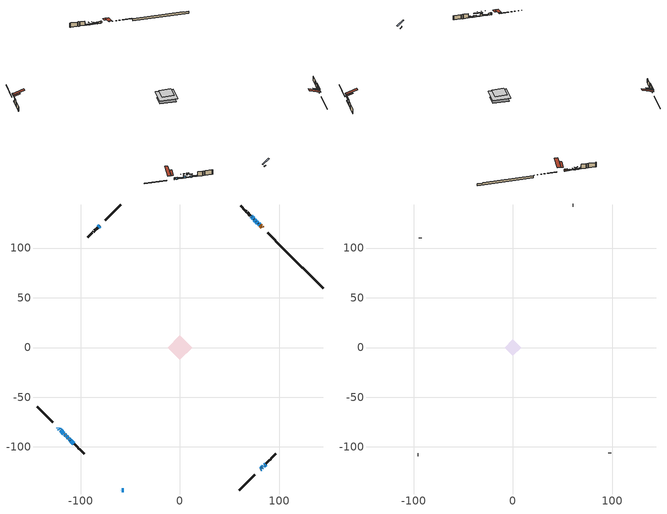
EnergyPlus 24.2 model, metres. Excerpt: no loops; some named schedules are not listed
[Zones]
conditioned space
 floor outside (Floor1 construction): -2.48,0 0,2.48 2.48,0 0,-2.48 z0.85
 floor adiabatic (AdiabaticFloorConstruction): -12.38,0 0,12.38 12.38,0 0,-12.38 z3.29
 floor foundation (Slab1 construction): -9.81,1.59 -1.59,9.81 9.81,-1.59 1.59,-9.81 z-1.77
 wall outside (RimJoist1 construction): 59.56,-143.79 75.38,-127.97 / -143.79,-59.56 -127.97,-75.38 / -59.56,143.79 -75.38,127.97 / 103.91,99.44 88.09,115.26 z0.85:1.15
 wall outside (AdiabaticWallConstruction 1): 82.76,120.59 82.16,121.19 / 81.5,121.85 80.6,122.75 z0.85:2.88
 wall outside (AdiabaticWallConstruction): 79.95,123.41 79.08,124.27 z0.85:1.56; -59.56,-143.79 -59.35,-143.79 / -120.04,-83.31 -116.69,-86.66 / 71.93,131.42 71.43,131.92 z0.85:2.07; -58.43,-143.79 -56.7,-143.79 z0.85:1.16; 78.43,124.93 76.92,126.43 / 76.26,127.09 74.75,128.6 / 74.1,129.25 72.59,130.76 z0.85:1.61; 80.7,-122.65 81.68,-121.68 / 85.1,-118.25 86.07,-117.28 z0.85:1.92; -122.65,-80.7 -122.22,-81.14 / -121.56,-81.79 -120.7,-82.66 z0.85:2.63; -116.04,-87.32 -114.78,-88.57 z0.85:3.04; -80.7,122.65 -82.21,121.14 / -114.12,-89.23 -112.22,-91.14 z0.85:1.46; 82.33,-121.02 82.82,-120.53 z0.85:1.36; 83.47,-119.88 84.44,-118.91 / -111.56,-91.79 -110.3,-93.05 / -109.65,-93.71 -106.74,-96.62 z0.85:2.12
 wall outside (Wall1 construction): 86.73,-116.62 89.91,-113.44 / -106.08,-97.27 -102.9,-100.45 / -82.87,120.48 -86.05,117.3 / 70.77,132.58 67.59,135.76 z0.85:5.73
 wall outside (Wall2 construction): 90.56,-112.79 91.19,-112.16 / -102.24,-101.11 -101.61,-101.74 / -86.71,116.65 -87.34,116.01 / 66.94,136.41 66.31,137.05 z0.85:5.73
 wall outside (Wall3 construction): 91.85,-111.5 96.43,-106.92 / -100.96,-102.4 -96.37,-106.98 / -87.99,115.36 -92.58,110.78 / 65.65,137.7 61.07,142.28 z0.85:5.73
 wall foundation (FoundationWall1 construction): 104.57,98.79,-1.77 104.57,98.79,0.85 139.87,63.48,0.85 139.87,63.48,0.26 143.79,59.56,0.26 143.79,59.56,-1.77
 window (WindowConstruction): 79.94,123.41 79.08,124.27 z0.85:1.56
 window (WindowConstruction 14): -59.56,-143.79 -59.36,-143.79 z0.85:2.07
 window (WindowConstruction 15): -58.43,-143.79 -56.7,-143.79 z0.85:1.15
 window (WindowConstruction 6): 78.43,124.93 76.92,126.43 z0.85:1.61
 window (WindowConstruction 7): 76.26,127.09 74.75,128.6 z0.85:1.61
 window (WindowConstruction 8): 74.1,129.26 72.59,130.76 z0.85:1.61
 window (WindowConstruction 9): 80.7,-122.65 81.67,-121.68 z0.85:1.92
 window (WindowConstruction 10): -122.65,-80.7 -122.22,-81.14 z0.85:2.63
 window (WindowConstruction 11): -121.56,-81.79 -120.7,-82.65 z0.85:2.63
 window (WindowConstruction 12): -120.04,-83.31 -116.69,-86.66 z0.85:2.07
 window (WindowConstruction 1): 71.93,131.42 71.43,131.92 z0.85:2.07
 window (WindowConstruction 13): -116.03,-87.32 -114.78,-88.57 z0.85:3.04
 window (WindowConstruction 16): -80.7,122.65 -82.21,121.14 z0.85:1.46
 window (WindowConstruction 17): 82.33,-121.02 82.82,-120.53 z0.85:1.36
 window (WindowConstruction 18): -114.12,-89.23 -112.22,-91.14 z0.85:1.46
 window (WindowConstruction 2): 83.47,-119.88 84.44,-118.91 z0.85:2.12
 window (WindowConstruction 3): 85.1,-118.25 86.07,-117.28 z0.85:1.92
 window (WindowConstruction 4): -111.56,-91.79 -110.3,-93.05 z0.85:2.12
 window (WindowConstruction 5): -109.65,-93.71 -106.74,-96.62 z0.85:2.12
 door (Door): 82.76,120.59 82.16,121.19 z0.85:2.88
 door (Door 1): 81.5,121.85 80.6,122.75 z0.85:2.88
 ceiling adiabatic (AdiabaticFloorConstruction): 0,-12.38 12.38,0 0,12.38 -12.38,0 z3.29
 roof outside (Roof2 construction): 80.05,-123.3,5.73 75.5,-118.76,7.87 74.3,-119.96,7.87 78.85,-124.5,5.73; -123.3,-80.05,5.73 -118.76,-75.5,7.87 -119.96,-74.3,7.87 -124.5,-78.85,5.73; -80.05,123.3,5.73 -75.5,118.76,7.87 -74.3,119.96,7.87 -78.85,124.5,5.73; 83.42,119.93,5.73 78.87,115.38,7.87 80.07,114.19,7.87 84.62,118.73,5.73
attic - vented
 floor to conditioned space (Floor2 construction Reversed): -8.41,0 0,8.41 8.41,0 0,-8.41 z5.73
 wall outside (Wall4 construction): 97.09,-106.26 97.28,-106.07 / -95.72,-107.63 -95.52,-107.83 / -93.23,110.12 -93.43,109.93 / 60.41,142.94 60.22,143.13 z0.85:5.73
 roof outside (Roof1 construction): 78.19,-125.16,5.73 70,-116.97,9.59 67.85,-119.13,9.59 76.03,-127.32,5.73; -125.16,-78.19,5.73 -116.97,-70,9.59 -119.13,-67.85,9.59 -127.32,-76.03,5.73; -78.19,125.16,5.73 -70,116.97,9.59 -67.85,119.13,9.59 -76.03,127.32,5.73; 85.28,118.08,5.73 77.09,109.89,9.59 79.25,107.73,9.59 87.43,115.92,5.73
shading: 79.01,124.34 80.02,123.34 80.75,124.07 79.75,125.07 z1.66; -51.52,-143.79 -63.6,-143.79 -63.6,-144.83 -51.52,-144.83 z6.33; 76.57,126.78 78.77,124.58 78.9,124.71 76.7,126.91 z2.1; 73.79,129.57 77.23,126.12 77.36,126.25 73.91,129.69 z2.98; 71.08,132.27 75.6,127.75 75.73,127.88 71.21,132.4 z3.74; 83.83,-119.52 78.55,-124.8 78.67,-124.93 83.96,-119.65 z4.97; -122.09,-81.26 -122.77,-80.58 -123.12,-80.92 -122.44,-81.61 z2.81; -120.57,-82.78 -121.69,-81.67 -122.03,-82.01 -120.92,-83.13 z2.81; -112.62,-90.73 -118.19,-85.16 -118.32,-85.29 -112.75,-90.86 z6.09; -86.09,117.26 -76.82,126.53 -76.95,126.66 -86.22,117.38 z6.95; 86.7,-116.65 78.45,-124.9 78.58,-125.03 86.83,-116.78 z6.85; -110.06,-93.29 -116.28,-87.07 -116.82,-87.61 -110.6,-93.83 z4.51; 84.66,-118.7 83.26,-120.09 83.39,-120.22 84.78,-118.82 z2.42; 86.72,-116.64 84.46,-118.89 84.58,-119.02 86.84,-116.76 z2.83; -110.18,-93.18 -111.69,-91.66 -111.81,-91.79 -110.3,-93.3 z2.3; -106.61,-96.74 -109.77,-93.58 -109.9,-93.71 -106.74,-96.87 z2.3
[Building]
Building 1: Terrain=Suburbs
[Site:Location]
Montreal Intl AP_QC: Latitude {deg}=45.47; Longitude {deg}=-73.74; Time Zone {hr}=-5; Elevation {m}=36; Keep Site Location Information=Yes
[Site:GroundTemperature:Shallow]
2.07863, -0.316383, -0.508184, 0.628371, 5.19101, 9.73239, 13.6695, 16.1636, 16.3755, 14.347, 10.5102, 6.10817
[Site:WaterMainsTemperature]
Calculation Method=Schedule; Temperature Schedule=mains temperature schedule
[Material] Roughness=Rough; Thermal Absorptance=0.9
Name | Thickness {m} | Conductivity {W/m-K} | Density {kg/m3} | Specific Heat {J/kg-K} | Solar Absorptance | Visible Absorptance
asphalt or fiberglass shingles | 0.00635 | 0.162714 | 1121.4 | 1465.45 | 0.4 | 0.4
ceiling loosefill ins | 0.254 | 0.0480833 | 16.02 | 1046.75 | 0.7 | 0.7
ceiling stud and cavity | 0.1397 | 0.236826 | 65.682 | 1177.47 | 0.7 | 0.7
concrete 4.0 in. | 0.1016 | 1.803125 | 2242.8 | 837.4 | 0.7 | 0.7
concrete 8.0 in. | 0.2032 | 1.803125 | 2242.8 | 837.4 | 0.7 | 0.7
door material | 0.04445 | 0.327969 | 512.64 | 1214.23 | 0.7 | 0.7
door material 1 | 0.04445 | 0.188738 | 512.64 | 1214.23 | 0.7 | 0.7
exterior vertical ins | 0.0442575 | 0.029427 | 32.04 | 1214.23 | 0.7 | 0.7
floor covering | 0.0127 | 0.0433444 | 54.468 | 1339.84 | 0.6 | 0.6
floor rigid ins; rim joist rigid ins | 0.051816 | 0.029427 | 32.04 | 1214.23 | 0.7 | 0.7
floor rigid ins 1; wall rigid ins | 0.512978 | 0.029427 | 32.04 | 1214.23 | 0.7 | 0.7
floor stud and cavity | 0.1397 | 0.0885269 | 92.3553 | 1139.71 | 0.7 | 0.7
floor stud and cavity 1 | 0.1397 | 1.75129 | 37.0049 | 1207.88 | 0.7 | 0.7
furniture material conditioned space 1 | 0.1524 | 0.115458 | 640.8 | 1214.23 | 0.6 | 0.6
gypsum board | 0.0127 | 0.160291 | 801 | 837.4 | 0.6 | 0.6
gypsum board 1 | 0.0127 | 0.160291 | 801 | 837.4 | 0.7 | 0.7
osb sheathing 0.5 in. | 0.0127 | 0.115458 | 512.64 | 1214.23 | 0.7 | 0.7
osb sheathing 0.75 in. | 0.01905 | 0.115458 | 512.64 | 1214.23 | 0.7 | 0.7
osb sheathing 2.0 in. | 0.0508 | 0.115458 | 512.64 | 1214.23 | 0.7 | 0.7
rim joist stud and cavity | 0.0508 | 0.275866 | 125.044 | 1163.47 | 0.6 | 0.6
roof rigid ins | 0.103632 | 0.029427 | 32.04 | 1214.23 | 0.7 | 0.7
roof stud and cavity | 0.2032 | 0.0689044 | 78.34581 | 1123.46 | 0.7 | 0.7
wall stud and cavity | 0.1397 | 0.081123 | 139.0536 | 1170.24 | 0.7 | 0.7
wall stud and cavity 1 | 0.1397 | 0.0815399 | 139.0536 | 1170.24 | 0.7 | 0.7
wall stud and cavity 2 | 0.1397 | 0.0802207 | 139.0536 | 1170.24 | 0.7 | 0.7
wall stud and cavity 3 | 0.0889 | 6.1454 | 50.32683 | 1063.81 | 0.6 | 0.6
wall stud and cavity 4 | 0.0889 | 0.380278 | 52.3479 | 1209.89 | 0.7 | 0.7
wall stud and cavity 5 | 0.0889 | 0.391764 | 83.0341 | 1211.67 | 0.7 | 0.7
wood siding | 0.0254 | 0.102417 | 544.68 | 1172.36 | 0.4 | 0.4
wood siding 1 | 0.00254 | 0.102417 | 544.68 | 1172.36 | 0.4 | 0.4
wood siding 2; wood siding 3; wood siding 4 | 0.0254 | 0.102417 | 544.68 | 1172.36 | 0.7 | 0.7
[WindowMaterial:SimpleGlazingSystem]
Name | U-Factor {W/m2-K} | Solar Heat Gain Coefficient
WindowMaterial | 4.35332 | 0.64
WindowMaterial 1 | 4.01605 | 0.69
WindowMaterial 10 | 3.06271 | 0.54
WindowMaterial 11 | 5.16244 | 0.63
WindowMaterial 12 | 5.927832 | 0.58
WindowMaterial 13 | 4.95519 | 0.64
WindowMaterial 2 | 2.97981 | 0.53
WindowMaterial 3 | 3.88773 | 0.7
WindowMaterial 4 | 4.196042 | 0.66
WindowMaterial 5 | 3.96154 | 0.67
WindowMaterial 6 | 4.553756 | 0.66
WindowMaterial 7 | 3.75373 | 0.71
WindowMaterial 8 | 4.17844 | 0.68
WindowMaterial 9 | 6.93965 | 0.69
[Construction]
AdiabaticFloorConstruction: floor stud and cavity 1, floor rigid ins 1, osb sheathing 0.75 in., floor covering
AdiabaticWallConstruction: wood siding 3, wall rigid ins, wall stud and cavity 4, gypsum board
AdiabaticWallConstruction 1: wood siding 4, wall rigid ins, wall stud and cavity 4, gypsum board
Door: door material
Door 1: door material 1
Floor1 construction: floor stud and cavity, floor rigid ins, osb sheathing 0.75 in., floor covering
Floor2 construction Reversed: gypsum board, ceiling stud and cavity, ceiling loosefill ins
FoundationWall1 construction: concrete 8.0 in., gypsum board 1
furniture construction conditioned space 1: furniture material conditioned space 1
PartitionWallConstruction: gypsum board, wall stud and cavity 5, gypsum board
RimJoist1 construction: wood siding 2, rim joist rigid ins, osb sheathing 2.0 in., rim joist stud and cavity
Roof1 construction: asphalt or fiberglass shingles
Roof2 construction: asphalt or fiberglass shingles, roof rigid ins, osb sheathing 0.75 in., roof stud and cavity, gypsum board
Slab1 construction: concrete 4.0 in.
Wall1 construction: wood siding, osb sheathing 0.5 in., wall stud and cavity, gypsum board
Wall2 construction: wood siding, osb sheathing 0.5 in., wall stud and cavity 1, gypsum board
Wall3 construction: wood siding, osb sheathing 0.5 in., wall stud and cavity 2, gypsum board
Wall4 construction: wood siding 1, wall stud and cavity 3
WindowConstruction; WindowConstruction 1: WindowMaterial
WindowConstruction 10: WindowMaterial 5
WindowConstruction 11: WindowMaterial 6
WindowConstruction 12: WindowMaterial 7
WindowConstruction 13: WindowMaterial 8
WindowConstruction 14: WindowMaterial 9
WindowConstruction 15: WindowMaterial 10
WindowConstruction 16: WindowMaterial 11
WindowConstruction 17: WindowMaterial 12
WindowConstruction 18: WindowMaterial 13
WindowConstruction 2; WindowConstruction 5: WindowMaterial 1
WindowConstruction 3; WindowConstruction 9: WindowMaterial 2
WindowConstruction 4: WindowMaterial 3
WindowConstruction 6; WindowConstruction 7; WindowConstruction 8: WindowMaterial 4
[Zone] Multiplier=1; Part of Total Floor Area=Yes
Name | Volume {m3}
attic - vented | 88.5806
conditioned space | 1333.7
[Space]
Name | Zone | Volume {m3}
attic - vented 1 | attic - vented | 88.5806
conditioned space 1 | conditioned space | 1333.7
[ZoneInfiltration:EffectiveLeakageArea]
infil attic - vented 1: Zone or Space=attic - vented 1; Schedule=Always On Discrete; Effective Air Leakage Area {cm2}=5654.4; Stack Coefficient=0.000607551; Wind Coefficient=1.66537e-05
[ZoneMixing]
whole house fan mix: Zone or Space=attic - vented; Schedule=Always On Continuous; Design Flow Rate Calculation Method=Flow/Zone; Design Flow Rate {m3/s}=0; Source Zone or Space=conditioned space
[SurfaceProperty:ExposedFoundationPerimeter]
Slab1: Exposed Perimeter Calculation Method=TotalExposedPerimeter; Total Exposed Perimeter {m}=55.474
[InternalMass] Zone or ZoneList=conditioned space; Space or SpaceList=conditioned space 1
Name | Construction | Surface Area {m2}
furniture mass conditioned space 1 | furniture construction conditioned space 1 | 202.5
partition wall mass | PartitionWallConstruction | 506.25
[Lights]
interior lighting: Zone or ZoneList or Space or SpaceList=conditioned space 1; Schedule=interior lighting schedule; Design Level Calculation Method=LightingLevel; Lighting Level {W}=343.2; Return Air Fraction=0; Fraction Radiant=0.6; Fraction Visible=0.2; Fraction Replaceable=1
[People]
occupants: Zone or ZoneList or Space or SpaceList=conditioned space 1; Number of People Schedule=occupants schedule; Number of People Calculation Method=People; Number of People=3; Fraction Radiant=0.314171; Sensible Heat Fraction=0.56303; Activity Level Schedule=occupants activity schedule; Carbon Dioxide Generation Rate {m3/s-W}=0; Enable ASHRAE 55 Comfort Warnings=No; Mean Radiant Temperature Calculation Type=EnclosureAveraged
[ElectricEquipment] Zone or ZoneList or Space or SpaceList=conditioned space 1; Design Level Calculation Method=EquipmentLevel
Name | Schedule | Design Level {W} | Fraction Latent | Fraction Radiant | Fraction Lost
clothes dryer | clothes dryer schedule | 140.772 | 0.015 | 0.081 | 0.85
clothes washer | clothes washer schedule | 32.1985 | 0.03 | 0.162 | 0.7
cooking range | cooking range schedule | 215.147 | 0.08 | 0.432 | 0.2
dishwasher | dishwasher schedule | 66.8632 | 0.3 | 0.18 | 0.4
fridge | fridge schedule | 72.9452 | 0 | 0.6 | 0
mech vent bath fan 0 | mech vent bath fan 0 schedule | 50.2 | 0 | 0 | 1
mech vent bath fan 1 | mech vent bath fan 1 schedule | 50.2 | 0 | 0 | 1
mech vent bath fan 2 | mech vent bath fan 2 schedule | 50.2 | 0 | 0 | 1
mech vent bath fan 3 | mech vent bath fan 3 schedule | 50.2 | 0 | 0 | 1
mech vent house fan | mech vent house fan schedule | 0 | 0 | 0 | 1
mech vent house fan cfis | mech vent house fan cfis schedule | 0 | 0 | 0 | 0
mech vent range fan 0 | mech vent range fan 0 schedule | 57 | 0 | 0 | 1
mech vent range fan 1 | mech vent range fan 1 schedule | 57 | 0 | 0 | 1
misc plug loads | misc plug loads schedule | 494.7 | 0.045 | 0.513 | 0.1
whole house fan | Always On Discrete | 0 | 0 | 0 | 1
[OtherEquipment] Zone or ZoneList or Space or SpaceList=conditioned space 1; Design Level Calculation Method=EquipmentLevel
Name | Fuel Type | Schedule | Design Level {W} | Fraction Latent | Fraction Radiant | Fraction Lost
clothes dryer 1 | Electricity | clothes dryer schedule | 0 | 0.015 | 0.081 | 0.85
cooking range 1 | Electricity | cooking range schedule | 0 | 0.08 | 0.432 | 0.2
general water use latent | None | general water use schedule | 62.594 | 1 | 0 | 0
general water use sensible | None | general water use schedule | -61.6891 | 0 | 0.6 | 0
mech vent house fan latent load | None | Always On Discrete | 0 | 1 | 0 | 0
mech vent house fan sensible load | None | Always On Discrete | 0 | 0 | 0 | 0
water heater energy adjustment1 | Electricity | Always On Discrete | 0.01 | 0 | 0 | 1
[ZoneInfiltration:DesignFlowRate] Zone or ZoneList or Space or SpaceList=conditioned space 1; Schedule=Always On Discrete; Design Flow Rate Calculation Method=Flow/Zone; Design Flow Rate {m3/s}=0
infil flow; natural vent flow; whole house fan flow
[Foundation:Kiva]
Foundation Kiva 1: Initial Indoor Air Temperature {C}=18; Wall Height Above Grade {m}=0.849996; Wall Depth Below Slab {m}=0.2032; Custom Block Material Name 1=exterior vertical ins; Custom Block Depth 1 {m}=2.62; Custom Block X Position 1 {m}=0.2159; Custom Block Z Position 1 {m}=0
[Foundation:Kiva:Settings]
Soil Conductivity {W/m-K}=0.849921; Soil Density {kg/m3}=1842.3; Soil Specific Heat {J/kg-K}=418.7; Ground Solar Absorptivity=0.9; Ground Thermal Absorptivity=0.9; Ground Surface Roughness {m}=0.03; Far-Field Width {m}=40; Deep-Ground Boundary Condition=ZeroFlux; Deep-Ground Depth {m}=40; Minimum Cell Dimension {m}=0.2; Maximum Cell Growth Coefficient=3; Simulation Timestep=Timestep
[Exterior:Lights]
exterior lighting: Schedule=exterior lighting schedule; Design Level {W}=75.6
[Schedule:Constant]
Name | Hourly Value
Always On Continuous; mech vent house fan schedule; mech vent house fan cfis schedule; Always On Discrete | 1
occupants activity schedule | 117.228
fridge schedule | 0
[Schedule:Week:Daily]
interior lighting schedule Week Rule - Jan1-Jan27: interior lighting schedule day, interior lighting schedule day, interior lighting schedule day, interior lighting schedule day, interior lighting schedule day, interior lighting schedule day, interior lighting schedule day, interior lighting schedule default day, interior lighting schedule default day, interior lighting schedule default day, interior lighting schedule default day, interior lighting schedule default day
interior lighting schedule Week Rule - Jan28-Feb3: interior lighting schedule day, interior lighting schedule day, interior lighting schedule day, interior lighting schedule day, interior lighting schedule day 1, interior lighting schedule day 1, interior lighting schedule day 1, interior lighting schedule default day, interior lighting schedule default day, interior lighting schedule default day, interior lighting schedule default day, interior lighting schedule default day
interior lighting schedule Week Rule - Feb4-Feb24: interior lighting schedule day 1, interior lighting schedule day 1, interior lighting schedule day 1, interior lighting schedule day 1, interior lighting schedule day 1, interior lighting schedule day 1, interior lighting schedule day 1, interior lighting schedule default day, interior lighting schedule default day, interior lighting schedule default day, interior lighting schedule default day, interior lighting schedule default day
interior lighting schedule Week Rule - Feb25-Mar3: interior lighting schedule day 1, interior lighting schedule day 1, interior lighting schedule day 1, interior lighting schedule day 1, interior lighting schedule day 2, interior lighting schedule day 2, interior lighting schedule day 2, interior lighting schedule default day, interior lighting schedule default day, interior lighting schedule default day, interior lighting schedule default day, interior lighting schedule default day
interior lighting schedule Week Rule - Mar4-Mar31: interior lighting schedule day 2, interior lighting schedule day 2, interior lighting schedule day 2, interior lighting schedule day 2, interior lighting schedule day 2, interior lighting schedule day 2, interior lighting schedule day 2, interior lighting schedule default day, interior lighting schedule default day, interior lighting schedule default day, interior lighting schedule default day, interior lighting schedule default day
interior lighting schedule Week Rule - Apr1-Apr28: interior lighting schedule day 3, interior lighting schedule day 3, interior lighting schedule day 3, interior lighting schedule day 3, interior lighting schedule day 3, interior lighting schedule day 3, interior lighting schedule day 3, interior lighting schedule default day, interior lighting schedule default day, interior lighting schedule default day, interior lighting schedule default day, interior lighting schedule default day
interior lighting schedule Week Rule - Apr29-May5: interior lighting schedule day 3, interior lighting schedule day 3, interior lighting schedule day 4, interior lighting schedule day 4, interior lighting schedule day 4, interior lighting schedule day 4, interior lighting schedule day 4, interior lighting schedule default day, interior lighting schedule default day, interior lighting schedule default day, interior lighting schedule default day, interior lighting schedule default day
interior lighting schedule Week Rule - May6-May26: interior lighting schedule day 4, interior lighting schedule day 4, interior lighting schedule day 4, interior lighting schedule day 4, interior lighting schedule day 4, interior lighting schedule day 4, interior lighting schedule day 4, interior lighting schedule default day, interior lighting schedule default day, interior lighting schedule default day, interior lighting schedule default day, interior lighting schedule default day
interior lighting schedule Week Rule - May27-Jun2: interior lighting schedule day 4, interior lighting schedule day 4, interior lighting schedule day 4, interior lighting schedule day 4, interior lighting schedule day 4, interior lighting schedule day 5, interior lighting schedule day 5, interior lighting schedule default day, interior lighting schedule default day, interior lighting schedule default day, interior lighting schedule default day, interior lighting schedule default day
interior lighting schedule Week Rule - Jun3-Jun30: interior lighting schedule day 5, interior lighting schedule day 5, interior lighting schedule day 5, interior lighting schedule day 5, interior lighting schedule day 5, interior lighting schedule day 5, interior lighting schedule day 5, interior lighting schedule default day, interior lighting schedule default day, interior lighting schedule default day, interior lighting schedule default day, interior lighting schedule default day
interior lighting schedule Week Rule - Jul1-Jul28: interior lighting schedule day 6, interior lighting schedule day 6, interior lighting schedule day 6, interior lighting schedule day 6, interior lighting schedule day 6, interior lighting schedule day 6, interior lighting schedule day 6, interior lighting schedule default day, interior lighting schedule default day, interior lighting schedule default day, interior lighting schedule default day, interior lighting schedule default day
interior lighting schedule Week Rule - Jul29-Aug4: interior lighting schedule day 6, interior lighting schedule day 6, interior lighting schedule day 6, interior lighting schedule day 7, interior lighting schedule day 7, interior lighting schedule day 7, interior lighting schedule day 7, interior lighting schedule default day, interior lighting schedule default day, interior lighting schedule default day, interior lighting schedule default day, interior lighting schedule default day
interior lighting schedule Week Rule - Aug5-Aug25: interior lighting schedule day 7, interior lighting schedule day 7, interior lighting schedule day 7, interior lighting schedule day 7, interior lighting schedule day 7, interior lighting schedule day 7, interior lighting schedule day 7, interior lighting schedule default day, interior lighting schedule default day, interior lighting schedule default day, interior lighting schedule default day, interior lighting schedule default day
interior lighting schedule Week Rule - Aug26-Sep1: interior lighting schedule day 7, interior lighting schedule day 7, interior lighting schedule day 7, interior lighting schedule day 7, interior lighting schedule day 7, interior lighting schedule day 7, interior lighting schedule day 8, interior lighting schedule default day, interior lighting schedule default day, interior lighting schedule default day, interior lighting schedule default day, interior lighting schedule default day
interior lighting schedule Week Rule - Sep2-Sep29: interior lighting schedule day 8, interior lighting schedule day 8, interior lighting schedule day 8, interior lighting schedule day 8, interior lighting schedule day 8, interior lighting schedule day 8, interior lighting schedule day 8, interior lighting schedule default day, interior lighting schedule default day, interior lighting schedule default day, interior lighting schedule default day, interior lighting schedule default day
interior lighting schedule Week Rule - Sep30-Oct6: interior lighting schedule day 8, interior lighting schedule day 9, interior lighting schedule day 9, interior lighting schedule day 9, interior lighting schedule day 9, interior lighting schedule day 9, interior lighting schedule day 9, interior lighting schedule default day, interior lighting schedule default day, interior lighting schedule default day, interior lighting schedule default day, interior lighting schedule default day
interior lighting schedule Week Rule - Oct7-Oct27: interior lighting schedule day 9, interior lighting schedule day 9, interior lighting schedule day 9, interior lighting schedule day 9, interior lighting schedule day 9, interior lighting schedule day 9, interior lighting schedule day 9, interior lighting schedule default day, interior lighting schedule default day, interior lighting schedule default day, interior lighting schedule default day, interior lighting schedule default day
interior lighting schedule Week Rule - Oct28-Nov3: interior lighting schedule day 9, interior lighting schedule day 9, interior lighting schedule day 9, interior lighting schedule day 9, interior lighting schedule day 10, interior lighting schedule day 10, interior lighting schedule day 10, interior lighting schedule default day, interior lighting schedule default day, interior lighting schedule default day, interior lighting schedule default day, interior lighting schedule default day
interior lighting schedule Week Rule - Nov4-Nov24: interior lighting schedule day 10, interior lighting schedule day 10, interior lighting schedule day 10, interior lighting schedule day 10, interior lighting schedule day 10, interior lighting schedule day 10, interior lighting schedule day 10, interior lighting schedule default day, interior lighting schedule default day, interior lighting schedule default day, interior lighting schedule default day, interior lighting schedule default day
interior lighting schedule Week Rule - Nov25-Dec1: interior lighting schedule day 10, interior lighting schedule day 10, interior lighting schedule day 10, interior lighting schedule day 10, interior lighting schedule day 10, interior lighting schedule day 10, interior lighting schedule day 11, interior lighting schedule default day, interior lighting schedule default day, interior lighting schedule default day, interior lighting schedule default day, interior lighting schedule default day
interior lighting schedule Week Rule - Dec2-Dec31: interior lighting schedule day 11, interior lighting schedule day 11, interior lighting schedule day 11, interior lighting schedule day 11, interior lighting schedule day 11, interior lighting schedule day 11, interior lighting schedule day 11, interior lighting schedule default day, interior lighting schedule default day, interior lighting schedule default day, interior lighting schedule default day, interior lighting schedule default day
occupants schedule Week Rule - Jan1-Dec31: occupants schedule day, occupants schedule day, occupants schedule day, occupants schedule day, occupants schedule day, occupants schedule day, occupants schedule day, occupants schedule default day, occupants schedule default day, occupants schedule default day, occupants schedule default day, occupants schedule default day
clothes dryer schedule Week Rule - Jan1-Dec31: clothes dryer schedule day, clothes dryer schedule day, clothes dryer schedule day, clothes dryer schedule day, clothes dryer schedule day, clothes dryer schedule day, clothes dryer schedule day, clothes dryer schedule default day, clothes dryer schedule default day, clothes dryer schedule default day, clothes dryer schedule default day, clothes dryer schedule default day
clothes washer schedule Week Rule - Jan1-Dec31: clothes washer schedule day, clothes washer schedule day, clothes washer schedule day, clothes washer schedule day, clothes washer schedule day, clothes washer schedule day, clothes washer schedule day, clothes washer schedule default day, clothes washer schedule default day, clothes washer schedule default day, clothes washer schedule default day, clothes washer schedule default day
cooking range schedule Week Rule - Jan1-Dec31: cooking range schedule day, cooking range schedule day, cooking range schedule day, cooking range schedule day, cooking range schedule day, cooking range schedule day, cooking range schedule day, cooking range schedule default day, cooking range schedule default day, cooking range schedule default day, cooking range schedule default day, cooking range schedule default day
dishwasher schedule Week Rule - Jan1-Dec31: dishwasher schedule day, dishwasher schedule day, dishwasher schedule day, dishwasher schedule day, dishwasher schedule day, dishwasher schedule day, dishwasher schedule day, dishwasher schedule default day, dishwasher schedule default day, dishwasher schedule default day, dishwasher schedule default day, dishwasher schedule default day
mech vent bath fan 0 schedule Week Rule - Jan1-Dec31: mech vent bath fan 0 schedule day, mech vent bath fan 0 schedule day, mech vent bath fan 0 schedule day, mech vent bath fan 0 schedule day, mech vent bath fan 0 schedule day, mech vent bath fan 0 schedule day, mech vent bath fan 0 schedule day, mech vent bath fan 0 schedule default day, mech vent bath fan 0 schedule default day, mech vent bath fan 0 schedule default day, mech vent bath fan 0 schedule default day, mech vent bath fan 0 schedule default day
mech vent bath fan 1 schedule Week Rule - Jan1-Dec31: mech vent bath fan 1 schedule day, mech vent bath fan 1 schedule day, mech vent bath fan 1 schedule day, mech vent bath fan 1 schedule day, mech vent bath fan 1 schedule day, mech vent bath fan 1 schedule day, mech vent bath fan 1 schedule day, mech vent bath fan 1 schedule default day, mech vent bath fan 1 schedule default day, mech vent bath fan 1 schedule default day, mech vent bath fan 1 schedule default day, mech vent bath fan 1 schedule default day
mech vent bath fan 2 schedule Week Rule - Jan1-Dec31: mech vent bath fan 2 schedule day, mech vent bath fan 2 schedule day, mech vent bath fan 2 schedule day, mech vent bath fan 2 schedule day, mech vent bath fan 2 schedule day, mech vent bath fan 2 schedule day, mech vent bath fan 2 schedule day, mech vent bath fan 2 schedule default day, mech vent bath fan 2 schedule default day, mech vent bath fan 2 schedule default day, mech vent bath fan 2 schedule default day, mech vent bath fan 2 schedule default day
mech vent bath fan 3 schedule Week Rule - Jan1-Dec31: mech vent bath fan 3 schedule day, mech vent bath fan 3 schedule day, mech vent bath fan 3 schedule day, mech vent bath fan 3 schedule day, mech vent bath fan 3 schedule day, mech vent bath fan 3 schedule day, mech vent bath fan 3 schedule day, mech vent bath fan 3 schedule default day, mech vent bath fan 3 schedule default day, mech vent bath fan 3 schedule default day, mech vent bath fan 3 schedule default day, mech vent bath fan 3 schedule default day
mech vent range fan 0 schedule Week Rule - Jan1-Dec31: mech vent range fan 0 schedule day, mech vent range fan 0 schedule day, mech vent range fan 0 schedule day, mech vent range fan 0 schedule day, mech vent range fan 0 schedule day, mech vent range fan 0 schedule day, mech vent range fan 0 schedule day, mech vent range fan 0 schedule default day, mech vent range fan 0 schedule default day, mech vent range fan 0 schedule default day, mech vent range fan 0 schedule default day, mech vent range fan 0 schedule default day
mech vent range fan 1 schedule Week Rule - Jan1-Dec31: mech vent range fan 1 schedule day, mech vent range fan 1 schedule day, mech vent range fan 1 schedule day, mech vent range fan 1 schedule day, mech vent range fan 1 schedule day, mech vent range fan 1 schedule day, mech vent range fan 1 schedule day, mech vent range fan 1 schedule default day, mech vent range fan 1 schedule default day, mech vent range fan 1 schedule default day, mech vent range fan 1 schedule default day, mech vent range fan 1 schedule default day
misc plug loads schedule Week Rule - Jan1-Dec31: misc plug loads schedule day, misc plug loads schedule day, misc plug loads schedule day, misc plug loads schedule day, misc plug loads schedule day, misc plug loads schedule day, misc plug loads schedule day, misc plug loads schedule default day, misc plug loads schedule default day, misc plug loads schedule default day, misc plug loads schedule default day, misc plug loads schedule default day
general water use schedule Week Rule - Jan1-Dec31: general water use schedule day, general water use schedule day, general water use schedule day, general water use schedule day, general water use schedule day, general water use schedule day, general water use schedule day, general water use schedule default day, general water use schedule default day, general water use schedule default day, general water use schedule default day, general water use schedule default day
exterior lighting schedule Week Rule - Jan1-Jan27: exterior lighting schedule day, exterior lighting schedule day, exterior lighting schedule day, exterior lighting schedule day, exterior lighting schedule day, exterior lighting schedule day, exterior lighting schedule day, exterior lighting schedule default day, exterior lighting schedule default day, exterior lighting schedule default day, exterior lighting schedule default day, exterior lighting schedule default day
exterior lighting schedule Week Rule - Jan28-Feb3: exterior lighting schedule day, exterior lighting schedule day, exterior lighting schedule day, exterior lighting schedule day, exterior lighting schedule day 1, exterior lighting schedule day 1, exterior lighting schedule day 1, exterior lighting schedule default day, exterior lighting schedule default day, exterior lighting schedule default day, exterior lighting schedule default day, exterior lighting schedule default day
exterior lighting schedule Week Rule - Feb4-Feb24: exterior lighting schedule day 1, exterior lighting schedule day 1, exterior lighting schedule day 1, exterior lighting schedule day 1, exterior lighting schedule day 1, exterior lighting schedule day 1, exterior lighting schedule day 1, exterior lighting schedule default day, exterior lighting schedule default day, exterior lighting schedule default day, exterior lighting schedule default day, exterior lighting schedule default day
[Schedule:Year]
interior lighting schedule: interior lighting schedule Week Rule - Jan1-Jan27, 1, 1, 1, 27, interior lighting schedule Week Rule - Jan28-Feb3, 1, 28, 2, 3, interior lighting schedule Week Rule - Feb4-Feb24, 2, 4, 2, 24, interior lighting schedule Week Rule - Feb25-Mar3, 2, 25, 3, 3, interior lighting schedule Week Rule - Mar4-Mar31, 3, 4, 3, 31, interior lighting schedule Week Rule - Apr1-Apr28, 4, 1, 4, 28, interior lighting schedule Week Rule - Apr29-May5, 4, 29, 5, 5, interior lighting schedule Week Rule - May6-May26, 5, 6, 5, 26, interior lighting schedule Week Rule - May27-Jun2, 5, 27, 6, 2, interior lighting schedule Week Rule - Jun3-Jun30, 6, 3, 6, 30, interior lighting schedule Week Rule - Jul1-Jul28, 7, 1, 7, 28, interior lighting schedule Week Rule - Jul29-Aug4, 7, 29, 8, 4, interior lighting schedule Week Rule - Aug5-Aug25, 8, 5, 8, 25, interior lighting schedule Week Rule - Aug26-Sep1, 8, 26, 9, 1, interior lighting schedule Week Rule - Sep2-Sep29, 9, 2, 9, 29, interior lighting schedule Week Rule - Sep30-Oct6, 9, 30, 10, 6, interior lighting schedule Week Rule - Oct7-Oct27, 10, 7, 10, 27, interior lighting schedule Week Rule - Oct28-Nov3, 10, 28, 11, 3, interior lighting schedule Week Rule - Nov4-Nov24, 11, 4, 11, 24, interior lighting schedule Week Rule - Nov25-Dec1, 11, 25, 12, 1, interior lighting schedule Week Rule - Dec2-Dec31, 12, 2, 12, 31
occupants schedule: occupants schedule Week Rule - Jan1-Dec31, 1, 1, 12, 31
clothes dryer schedule: clothes dryer schedule Week Rule - Jan1-Dec31, 1, 1, 12, 31
clothes washer schedule: clothes washer schedule Week Rule - Jan1-Dec31, 1, 1, 12, 31
cooking range schedule: cooking range schedule Week Rule - Jan1-Dec31, 1, 1, 12, 31
dishwasher schedule: dishwasher schedule Week Rule - Jan1-Dec31, 1, 1, 12, 31
mech vent bath fan 0 schedule: mech vent bath fan 0 schedule Week Rule - Jan1-Dec31, 1, 1, 12, 31
mech vent bath fan 1 schedule: mech vent bath fan 1 schedule Week Rule - Jan1-Dec31, 1, 1, 12, 31
mech vent bath fan 2 schedule: mech vent bath fan 2 schedule Week Rule - Jan1-Dec31, 1, 1, 12, 31
mech vent bath fan 3 schedule: mech vent bath fan 3 schedule Week Rule - Jan1-Dec31, 1, 1, 12, 31
mech vent range fan 0 schedule: mech vent range fan 0 schedule Week Rule - Jan1-Dec31, 1, 1, 12, 31
mech vent range fan 1 schedule: mech vent range fan 1 schedule Week Rule - Jan1-Dec31, 1, 1, 12, 31
misc plug loads schedule: misc plug loads schedule Week Rule - Jan1-Dec31, 1, 1, 12, 31
general water use schedule: general water use schedule Week Rule - Jan1-Dec31, 1, 1, 12, 31
exterior lighting schedule: exterior lighting schedule Week Rule - Jan1-Jan27, 1, 1, 1, 27, exterior lighting schedule Week Rule - Jan28-Feb3, 1, 28, 2, 3, exterior lighting schedule Week Rule - Feb4-Feb24, 2, 4, 2, 24, exterior lighting schedule Week Rule - Feb25-Mar3, 2, 25, 3, 3, exterior lighting schedule Week Rule - Mar4-Mar31, 3, 4, 3, 31, exterior lighting schedule Week Rule - Apr1-Apr28, 4, 1, 4, 28, exterior lighting schedule Week Rule - Apr29-May5, 4, 29, 5, 5, exterior lighting schedule Week Rule - May6-May26, 5, 6, 5, 26, exterior lighting schedule Week Rule - May27-Jun2, 5, 27, 6, 2, exterior lighting schedule Week Rule - Jun3-Jun30, 6, 3, 6, 30, exterior lighting schedule Week Rule - Jul1-Jul28, 7, 1, 7, 28, exterior lighting schedule Week Rule - Jul29-Aug4, 7, 29, 8, 4, exterior lighting schedule Week Rule - Aug5-Aug25, 8, 5, 8, 25, exterior lighting schedule Week Rule - Aug26-Sep1, 8, 26, 9, 1, exterior lighting schedule Week Rule - Sep2-Sep29, 9, 2, 9, 29, exterior lighting schedule Week Rule - Sep30-Oct6, 9, 30, 10, 6, exterior lighting schedule Week Rule - Oct7-Oct27, 10, 7, 10, 27, exterior lighting schedule Week Rule - Oct28-Nov3, 10, 28, 11, 3, exterior lighting schedule Week Rule - Nov4-Nov24, 11, 4, 11, 24, exterior lighting schedule Week Rule - Nov25-Dec1, 11, 25, 12, 1, exterior lighting schedule Week Rule - Dec2-Dec31, 12, 2, 12, 31
[Schedule:Compact]
mains temperature schedule: Through: 01/01, For: AllDays, Until: 24:00, 6.56833, Through: 01/02, For: AllDays, Until: 24:00, 6.48722, Through: 01/03, For: AllDays, Until: 24:00, 6.40722, Through: 01/04, For: AllDays, Until: 24:00, 6.32889, Through: 01/05, For: AllDays, Until: 24:00, 6.25167, Through: 01/06, For: AllDays, Until: 24:00, 6.17611, Through: 01/07, For: AllDays, Until: 24:00, 6.10222, Through: 01/08, For: AllDays, Until: 24:00, 6.02944, Through: 01/09, For: AllDays, Until: 24:00, 5.95833, Through: 01/10, For: AllDays, Until: 24:00, 5.88889, Through: 01/11, For: AllDays, Until: 24:00, 5.82056, Through: 01/12, For: AllDays, Until: 24:00, 5.75444, Through: 01/13, For: AllDays, Until: 24:00, 5.68944, Through: 01/14, For: AllDays, Until: 24:00, 5.62611, Through: 01/15, For: AllDays, Until: 24:00, 5.56444, Through: 01/16, For: AllDays, Until: 24:00, 5.50444, Through: 01/17, For: AllDays, Until: 24:00, 5.44611, Through: 01/18, For: AllDays, Until: 24:00, 5.38944, Through: 01/19, For: AllDays, Until: 24:00, 5.33389, Through: 01/20, For: AllDays, Until: 24:00, 5.28111, Through: 01/21, For: AllDays, Until: 24:00, 5.22944, Through: 01/22, For: AllDays, Until: 24:00, 5.17944, Through: 01/23, For: AllDays, Until: 24:00, 5.13111, Through: 01/24, For: AllDays, Until: 24:00, 5.085, Through: 01/25, For: AllDays, Until: 24:00, 5.04056, Through: 01/26, For: AllDays, Until: 24:00, 4.99778, Through: 01/27, For: AllDays, Until: 24:00, 4.95667, Through: 01/28, For: AllDays, Until: 24:00, 4.91778, Through: 01/29, For: AllDays, Until: 24:00, 4.88056, Through: 01/30, For: AllDays, Until: 24:00, 4.845, Through: 01/31, For: AllDays, Until: 24:00, 4.81167, Through: 02/01, For: AllDays, Until: 24:00, 4.77944, Through: 02/02, For: AllDays, Until: 24:00, 4.75, Through: 02/03, For: AllDays, Until: 24:00, 4.72167, Through: 02/04, For: AllDays, Until: 24:00, 4.69611, Through: 02/05, For: AllDays, Until: 24:00, 4.67167, Through: 02/06, For: AllDays, Until: 24:00, 4.64944, Through: 02/07, For: AllDays, Until: 24:00, 4.62889, Through: 02/08, For: AllDays, Until: 24:00, 4.61056, Through: 02/09, For: AllDays, Until: 24:00, 4.59389, Through: 02/10, For: AllDays, Until: 24:00, 4.57944, Through: 02/11, For: AllDays, Until: 24:00, 4.56667, Through: 02/12, For: AllDays, Until: 24:00, 4.55611, Through: 02/13, For: AllDays, Until: 24:00, 4.54722, Through: 02/14, For: AllDays, Until: 24:00, 4.54056, Through: 02/15, For: AllDays, Until: 24:00, 4.53556, Through: 02/16, For: AllDays, Until: 24:00, 4.53278, Through: 02/17, For: AllDays, Until: 24:00, 4.53167, Through: 02/18, For: AllDays, Until: 24:00, 4.53278, Through: 02/19, For: AllDays, Until: 24:00, 4.53556, Through: 02/20, For: AllDays, Until: 24:00, 4.54056, Through: 02/21, For: AllDays, Until: 24:00, 4.54722, Through: 02/22, For: AllDays, Until: 24:00, 4.55611, Through: 02/23, For: AllDays, Until: 24:00, 4.56667, Through: 02/24, For: AllDays, Until: 24:00, 4.57944, Through: 02/25, For: AllDays, Until: 24:00, 4.59389, Through: 02/26, For: AllDays, Until: 24:00, 4.61056, Through: 02/27, For: AllDays, Until: 24:00, 4.62889, Through: 02/28, For: AllDays, Until: 24:00, 4.64889, Through: 03/01, For: AllDays, Until: 24:00, 4.67111, Through: 03/02, For: AllDays, Until: 24:00, 4.69556, Through: 03/03, For: AllDays, Until: 24:00, 4.72167, Through: 03/04, For: AllDays, Until: 24:00, 4.74944, Through: 03/05, For: AllDays, Until: 24:00, 4.77944, Through: 03/06, For: AllDays, Until: 24:00, 4.81111, Through: 03/07, For: AllDays, Until: 24:00, 4.84444, Through: 03/08, For: AllDays, Until: 24:00, 4.88, Through: 03/09, For: AllDays, Until: 24:00, 4.91722, Through: 03/10, For: AllDays, Until: 24:00, 4.95611, Through: 03/11, For: AllDays, Until: 24:00, 4.99722, Through: 03/12, For: AllDays, Until: 24:00, 5.04, Through: 03/13, For: AllDays, Until: 24:00, 5.08444, Through: 03/14, For: AllDays, Until: 24:00, 5.13056, Through: 03/15, For: AllDays, Until: 24:00, 5.17889, Through: 03/16, For: AllDays, Until: 24:00, 5.22833, Through: 03/17, For: AllDays, Until: 24:00, 5.28, Through: 03/18, For: AllDays, Until: 24:00, 5.33333, Through: 03/19, For: AllDays, Until: 24:00, 5.38833, Through: 03/20, For: AllDays, Until: 24:00, 5.445, Through: 03/21, For: AllDays, Until: 24:00, 5.50333, Through: 03/22, For: AllDays, Until: 24:00, 5.56333, Through: 03/23, For: AllDays, Until: 24:00, 5.625, Through: 03/24, For: AllDays, Until: 24:00, 5.68833, Through: 03/25, For: AllDays, Until: 24:00, 5.75333, Through: 03/26, For: AllDays, Until: 24:00, 5.81944, Through: 03/27, For: AllDays, Until: 24:00, 5.88778, Through: 03/28, For: AllDays, Until: 24:00, 5.95722, Through: 03/29, For: AllDays, Until: 24:00, 6.02833, Through: 03/30, For: AllDays, Until: 24:00, 6.10111, Through: 03/31, For: AllDays, Until: 24:00, 6.175, Through: 04/01, For: AllDays, Until: 24:00, 6.25056, Through: 04/02, For: AllDays, Until: 24:00, 6.32778, Through: 04/03, For: AllDays, Until: 24:00, 6.40611, Through: 04/04, For: AllDays, Until: 24:00, 6.48556, Through: 04/05, For: AllDays, Until: 24:00, 6.56722, Through: 04/06, For: AllDays, Until: 24:00, 6.64944, Through: 04/07, For: AllDays, Until: 24:00, 6.73333, Through: 04/08, For: AllDays, Until: 24:00, 6.81833, Through: 04/09, For: AllDays, Until: 24:00, 6.905, Through: 04/10, For: AllDays, Until: 24:00, 6.99278, Through: 04/11, For: AllDays, Until: 24:00, 7.08111, Through: 04/12, For: AllDays, Until: 24:00, 7.17167, Through: 04/13, For: AllDays, Until: 24:00, 7.26278, Through: 04/14, For: AllDays, Until: 24:00, 7.355, Through: 04/15, For: AllDays, Until: 24:00, 7.44833, Through: 04/16, For: AllDays, Until: 24:00, 7.54278, Through: 04/17, For: AllDays, Until: 24:00, 7.63889, Through: 04/18, For: AllDays, Until: 24:00, 7.735, Through: 04/19, For: AllDays, Until: 24:00, 7.83278, Through: 04/20, For: AllDays, Until: 24:00, 7.93167, Through: 04/21, For: AllDays, Until: 24:00, 8.03111, Through: 04/22, For: AllDays, Until: 24:00, 8.13167, Through: 04/23, For: AllDays, Until: 24:00, 8.23278, Through: 04/24, For: AllDays, Until: 24:00, 8.335, Through: 04/25, For: AllDays, Until: 24:00, 8.43778, Through: 04/26, For: AllDays, Until: 24:00, 8.54167, Through: 04/27, For: AllDays, Until: 24:00, 8.64611, Through: 04/28, For: AllDays, Until: 24:00, 8.75167, Through: 04/29, For: AllDays, Until: 24:00, 8.85778, Through: 04/30, For: AllDays, Until: 24:00, 8.96444, Through: 05/01, For: AllDays, Until: 24:00, 9.07167, Through: 05/02, For: AllDays, Until: 24:00, 9.17944, Through: 05/03, For: AllDays, Until: 24:00, 9.28778, Through: 05/04, For: AllDays, Until: 24:00, 9.39667, Through: 05/05, For: AllDays, Until: 24:00, 9.50667, Through: 05/06, For: AllDays, Until: 24:00, 9.61667, Through: 05/07, For: AllDays, Until: 24:00, 9.72667, Through: 05/08, For: AllDays, Until: 24:00, 9.83778, Through: 05/09, For: AllDays, Until: 24:00, 9.94889, Through: 05/10, For: AllDays, Until: 24:00, 10.0606, Through: 05/11, For: AllDays, Until: 24:00, 10.1722, Through: 05/12, For: AllDays, Until: 24:00, 10.2844, Through: 05/13, For: AllDays, Until: 24:00, 10.3967, Through: 05/14, For: AllDays, Until: 24:00, 10.5094, Through: 05/15, For: AllDays, Until: 24:00, 10.6222, Through: 05/16, For: AllDays, Until: 24:00, 10.735, Through: 05/17, For: AllDays, Until: 24:00, 10.8478, Through: 05/18, For: AllDays, Until: 24:00, 10.9611, Through: 05/19, For: AllDays, Until: 24:00, 11.0744, Through: 05/20, For: AllDays, Until: 24:00, 11.1872, Through: 05/21, For: AllDays, Until: 24:00, 11.3006, Through: 05/22, For: AllDays, Until: 24:00, 11.4133, Through: 05/23, For: AllDays, Until: 24:00, 11.5267, Through: 05/24, For: AllDays, Until: 24:00, 11.6394, Through: 05/25, For: AllDays, Until: 24:00, 11.7522, Through: 05/26, For: AllDays, Until: 24:00, 11.8644, Through: 05/27, For: AllDays, Until: 24:00, 11.9767, Through: 05/28, For: AllDays, Until: 24:00, 12.0889, Through: 05/29, For: AllDays, Until: 24:00, 12.2006, Through: 05/30, For: AllDays, Until: 24:00, 12.3122, Through: 05/31, For: AllDays, Until: 24:00, 12.4228, Through: 06/01, For: AllDays, Until: 24:00, 12.5339, Through: 06/02, For: AllDays, Until: 24:00, 12.6439, Through: 06/03, For: AllDays, Until: 24:00, 12.7539, Through: 06/04, For: AllDays, Until: 24:00, 12.8628, Through: 06/05, For: AllDays, Until: 24:00, 12.9717, Through: 06/06, For: AllDays, Until: 24:00, 13.08, Through: 06/07, For: AllDays, Until: 24:00, 13.1878, Through: 06/08, For: AllDays, Until: 24:00, 13.2944, Through: 06/09, For: AllDays, Until: 24:00, 13.4011, Through: 06/10, For: AllDays, Until: 24:00, 13.5067, Through: 06/11, For: AllDays, Until: 24:00, 13.6117, Through: 06/12, For: AllDays, Until: 24:00, 13.7156, Through: 06/13, For: AllDays, Until: 24:00, 13.8194, Through: 06/14, For: AllDays, Until: 24:00, 13.9222, Through: 06/15, For: AllDays, Until: 24:00, 14.0239, Through: 06/16, For: AllDays, Until: 24:00, 14.125, Through: 06/17, For: AllDays, Until: 24:00, 14.225, Through: 06/18, For: AllDays, Until: 24:00, 14.3239, Through: 06/19, For: AllDays, Until: 24:00, 14.4222, Through: 06/20, For: AllDays, Until: 24:00, 14.5194, Through: 06/21, For: AllDays, Until: 24:00, 14.6156, Through: 06/22, For: AllDays, Until: 24:00, 14.7106, Through: 06/23, For: AllDays, Until: 24:00, 14.805, Through: 06/24, For: AllDays, Until: 24:00, 14.8978, Through: 06/25, For: AllDays, Until: 24:00, 14.9894, Through: 06/26, For: AllDays, Until: 24:00, 15.0806, Through: 06/27, For: AllDays, Until: 24:00, 15.17, Through: 06/28, For: AllDays, Until: 24:00, 15.2583, Through: 06/29, For: AllDays, Until: 24:00, 15.3456, Through: 06/30, For: AllDays, Until: 24:00, 15.4311, Through: 07/01, For: AllDays, Until: 24:00, 15.5161, Through: 07/02, For: AllDays, Until: 24:00, 15.5989, Through: 07/03, For: AllDays, Until: 24:00, 15.6811, Through: 07/04, For: AllDays, Until: 24:00, 15.7617, Through: 07/05, For: AllDays, Until: 24:00, 15.8411, Through: 07/06, For: AllDays, Until: 24:00, 15.9189, Through: 07/07, For: AllDays, Until: 24:00, 15.995, Through: 07/08, For: AllDays, Until: 24:00, 16.07, Through: 07/09, For: AllDays, Until: 24:00, 16.1433, Through: 07/10, For: AllDays, Until: 24:00, 16.2156, Through: 07/11, For: AllDays, Until: 24:00, 16.2861, Through: 07/12, For: AllDays, Until: 24:00, 16.355, Through: 07/13, For: AllDays, Until: 24:00, 16.4222, Through: 07/14, For: AllDays, Until: 24:00, 16.4878, Through: 07/15, For: AllDays, Until: 24:00, 16.5522, Through: 07/16, For: AllDays, Until: 24:00, 16.615, Through: 07/17, For: AllDays, Until: 24:00, 16.6756, Through: 07/18, For: AllDays, Until: 24:00, 16.735, Through: 07/19, For: AllDays, Until: 24:00, 16.7928, Through: 07/20, For: AllDays, Until: 24:00, 16.8489, Through: 07/21, For: AllDays, Until: 24:00, 16.9028, Through: 07/22, For: AllDays, Until: 24:00, 16.9556, Through: 07/23, For: AllDays, Until: 24:00, 17.0061, Through: 07/24, For: AllDays, Until: 24:00, 17.0556, Through: 07/25, For: AllDays, Until: 24:00, 17.1028, Through: 07/26, For: AllDays, Until: 24:00, 17.1483, Through: 07/27, For: AllDays, Until: 24:00, 17.1917, Through: 07/28, For: AllDays, Until: 24:00, 17.2339, Through: 07/29, For: AllDays, Until: 24:00, 17.2739, Through: 07/30, For: AllDays, Until: 24:00, 17.3122, Through: 07/31, For: AllDays, Until: 24:00, 17.3489, Through: 08/01, For: AllDays, Until: 24:00, 17.3833, Through: 08/02, For: AllDays, Until: 24:00, 17.4161, Through: 08/03, For: AllDays, Until: 24:00, 17.4467, Through: 08/04, For: AllDays, Until: 24:00, 17.4761, Through: 08/05, For: AllDays, Until: 24:00, 17.5028, Through: 08/06, For: AllDays, Until: 24:00, 17.5283, Through: 08/07, For: AllDays, Until: 24:00, 17.5517, Through: 08/08, For: AllDays, Until: 24:00, 17.5728, Through: 08/09, For: AllDays, Until: 24:00, 17.5922, Through: 08/10, For: AllDays, Until: 24:00, 17.61, Through: 08/11, For: AllDays, Until: 24:00, 17.6256, Through: 08/12, For: AllDays, Until: 24:00, 17.6394, Through: 08/13, For: AllDays, Until: 24:00, 17.6511, Through: 08/14, For: AllDays, Until: 24:00, 17.6611, Through: 08/15, For: AllDays, Until: 24:00, 17.6689, Through: 08/16, For: AllDays, Until: 24:00, 17.675, Through: 08/17, For: AllDays, Until: 24:00, 17.6789, Through: 08/18, For: AllDays, Until: 24:00, 17.6811, Through: 08/19, For: AllDays, Until: 24:00, 17.6811, Through: 08/20, For: AllDays, Until: 24:00, 17.6794, Through: 08/21, For: AllDays, Until: 24:00, 17.6756, Through: 08/22, For: AllDays, Until: 24:00, 17.67, Through: 08/23, For: AllDays, Until: 24:00, 17.6622, Through: 08/24, For: AllDays, Until: 24:00, 17.6528, Through: 08/25, For: AllDays, Until: 24:00, 17.6411, Through: 08/26, For: AllDays, Until: 24:00, 17.6278, Through: 08/27, For: AllDays, Until: 24:00, 17.6122, Through: 08/28, For: AllDays, Until: 24:00, 17.595, Through: 08/29, For: AllDays, Until: 24:00, 17.5756, Through: 08/30, For: AllDays, Until: 24:00, 17.5544, Through: 08/31, For: AllDays, Until: 24:00, 17.5311, Through: 09/01, For: AllDays, Until: 24:00, 17.5061, Through: 09/02, For: AllDays, Until: 24:00, 17.4794, Through: 09/03, For: AllDays, Until: 24:00, 17.4506, Through: 09/04, For: AllDays, Until: 24:00, 17.42, Through: 09/05, For: AllDays, Until: 24:00, 17.3878, Through: 09/06, For: AllDays, Until: 24:00, 17.3533, Through: 09/07, For: AllDays, Until: 24:00, 17.3172, Through: 09/08, For: AllDays, Until: 24:00, 17.2789, Through: 09/09, For: AllDays, Until: 24:00, 17.2389, Through: 09/10, For: AllDays, Until: 24:00, 17.1972, Through: 09/11, For: AllDays, Until: 24:00, 17.1539, Through: 09/12, For: AllDays, Until: 24:00, 17.1083, Through: 09/13, For: AllDays, Until: 24:00, 17.0617, Through: 09/14, For: AllDays, Until: 24:00, 17.0128, Through: 09/15, For: AllDays, Until: 24:00, 16.9622, Through: 09/16, For: AllDays, Until: 24:00, 16.9094, Through: 09/17, For: AllDays, Until: 24:00, 16.8556, Through: 09/18, For: AllDays, Until: 24:00, 16.8, Through: 09/19, For: AllDays, Until: 24:00, 16.7422, Through: 09/20, For: AllDays, Until: 24:00, 16.6833, Through: 09/21, For: AllDays, Until: 24:00, 16.6228, Through: 09/22, For: AllDays, Until: 24:00, 16.56, Through: 09/23, For: AllDays, Until: 24:00, 16.4961, Through: 09/24, For: AllDays, Until: 24:00, 16.4306, Through: 09/25, For: AllDays, Until: 24:00, 16.3633, Through: 09/26, For: AllDays, Until: 24:00, 16.295, Through: 09/27, For: AllDays, Until: 24:00, 16.2244, Through: 09/28, For: AllDays, Until: 24:00, 16.1528, Through: 09/29, For: AllDays, Until: 24:00, 16.0794, Through: 09/30, For: AllDays, Until: 24:00, 16.0044, Through: 10/01, For: AllDays, Until: 24:00, 15.9283, Through: 10/02, For: AllDays, Until: 24:00, 15.8511, Through: 10/03, For: AllDays, Until: 24:00, 15.7717, Through: 10/04, For: AllDays, Until: 24:00, 15.6917, Through: 10/05, For: AllDays, Until: 24:00, 15.6094, Through: 10/06, For: AllDays, Until: 24:00, 15.5267, Through: 10/07, For: AllDays, Until: 24:00, 15.4422, Through: 10/08, For: AllDays, Until: 24:00, 15.3567, Through: 10/09, For: AllDays, Until: 24:00, 15.2694, Through: 10/10, For: AllDays, Until: 24:00, 15.1811, Through: 10/11, For: AllDays, Until: 24:00, 15.0917, Through: 10/12, For: AllDays, Until: 24:00, 15.0011, Through: 10/13, For: AllDays, Until: 24:00, 14.9094, Through: 10/14, For: AllDays, Until: 24:00, 14.8167, Through: 10/15, For: AllDays, Until: 24:00, 14.7228, Through: 10/16, For: AllDays, Until: 24:00, 14.6278, Through: 10/17, For: AllDays, Until: 24:00, 14.5317, Through: 10/18, For: AllDays, Until: 24:00, 14.4344, Through: 10/19, For: AllDays, Until: 24:00, 14.3367, Through: 10/20, For: AllDays, Until: 24:00, 14.2378, Through: 10/21, For: AllDays, Until: 24:00, 14.1378, Through: 10/22, For: AllDays, Until: 24:00, 14.0367, Through: 10/23, For: AllDays, Until: 24:00, 13.935, Through: 10/24, For: AllDays, Until: 24:00, 13.8322, Through: 10/25, For: AllDays, Until: 24:00, 13.7289, Through: 10/26, For: AllDays, Until: 24:00, 13.625, Through: 10/27, For: AllDays, Until: 24:00, 13.52, Through: 10/28, For: AllDays, Until: 24:00, 13.4144, Through: 10/29, For: AllDays, Until: 24:00, 13.3083, Through: 10/30, For: AllDays, Until: 24:00, 13.2011, Through: 10/31, For: AllDays, Until: 24:00, 13.0939, Through: 11/01, For: AllDays, Until: 24:00, 12.9856, Through: 11/02, For: AllDays, Until: 24:00, 12.8767, Through: 11/03, For: AllDays, Until: 24:00, 12.7678, Through: 11/04, For: AllDays, Until: 24:00, 12.6578, Through: 11/05, For: AllDays, Until: 24:00, 12.5478, Through: 11/06, For: AllDays, Until: 24:00, 12.4372, Through: 11/07, For: AllDays, Until: 24:00, 12.3261, Through: 11/08, For: AllDays, Until: 24:00, 12.215, Through: 11/09, For: AllDays, Until: 24:00, 12.1033, Through: 11/10, For: AllDays, Until: 24:00, 11.9911, Through: 11/11, For: AllDays, Until: 24:00, 11.8789, Through: 11/12, For: AllDays, Until: 24:00, 11.7667, Through: 11/13, For: AllDays, Until: 24:00, 11.6539, Through: 11/14, For: AllDays, Until: 24:00, 11.5411, Through: 11/15, For: AllDays, Until: 24:00, 11.4278, Through: 11/16, For: AllDays, Until: 24:00, 11.315, Through: 11/17, For: AllDays, Until: 24:00, 11.2017, Through: 11/18, For: AllDays, Until: 24:00, 11.0889, Through: 11/19, For: AllDays, Until: 24:00, 10.9756, Through: 11/20, For: AllDays, Until: 24:00, 10.8622, Through: 11/21, For: AllDays, Until: 24:00, 10.7494, Through: 11/22, For: AllDays, Until: 24:00, 10.6367, Through: 11/23, For: AllDays, Until: 24:00, 10.5239, Through: 11/24, For: AllDays, Until: 24:00, 10.4111, Through: 11/25, For: AllDays, Until: 24:00, 10.2989, Through: 11/26, For: AllDays, Until: 24:00, 10.1867, Through: 11/27, For: AllDays, Until: 24:00, 10.0744, Through: 11/28, For: AllDays, Until: 24:00, 9.96333, Through: 11/29, For: AllDays, Until: 24:00, 9.85167, Through: 11/30, For: AllDays, Until: 24:00, 9.74111, Through: 12/01, For: AllDays, Until: 24:00, 9.63056, Through: 12/02, For: AllDays, Until: 24:00, 9.52056, Through: 12/03, For: AllDays, Until: 24:00, 9.41111, Through: 12/04, For: AllDays, Until: 24:00, 9.30167, Through: 12/05, For: AllDays, Until: 24:00, 9.19333, Through: 12/06, For: AllDays, Until: 24:00, 9.08556, Through: 12/07, For: AllDays, Until: 24:00, 8.97778, Through: 12/08, For: AllDays, Until: 24:00, 8.87111, Through: 12/09, For: AllDays, Until: 24:00, 8.765, Through: 12/10, For: AllDays, Until: 24:00, 8.66, Through: 12/11, For: AllDays, Until: 24:00, 8.555, Through: 12/12, For: AllDays, Until: 24:00, 8.45111, Through: 12/13, For: AllDays, Until: 24:00, 8.34833, Through: 12/14, For: AllDays, Until: 24:00, 8.24611, Through: 12/15, For: AllDays, Until: 24:00, 8.14444, Through: 12/16, For: AllDays, Until: 24:00, 8.04389, Through: 12/17, For: AllDays, Until: 24:00, 7.94444, Through: 12/18, For: AllDays, Until: 24:00, 7.84556, Through: 12/19, For: AllDays, Until: 24:00, 7.74778, Through: 12/20, For: AllDays, Until: 24:00, 7.65111, Through: 12/21, For: AllDays, Until: 24:00, 7.555, Through: 12/22, For: AllDays, Until: 24:00, 7.46056, Through: 12/23, For: AllDays, Until: 24:00, 7.36667, Through: 12/24, For: AllDays, Until: 24:00, 7.27444, Through: 12/25, For: AllDays, Until: 24:00, 7.18278, Through: 12/26, For: AllDays, Until: 24:00, 7.09278, Through: 12/27, For: AllDays, Until: 24:00, 7.00389, Through: 12/28, For: AllDays, Until: 24:00, 6.91611, Through: 12/29, For: AllDays, Until: 24:00, 6.82944, Through: 12/30, For: AllDays, Until: 24:00, 6.74389, Through: 12/31, For: AllDays, Until: 24:00, 6.66
